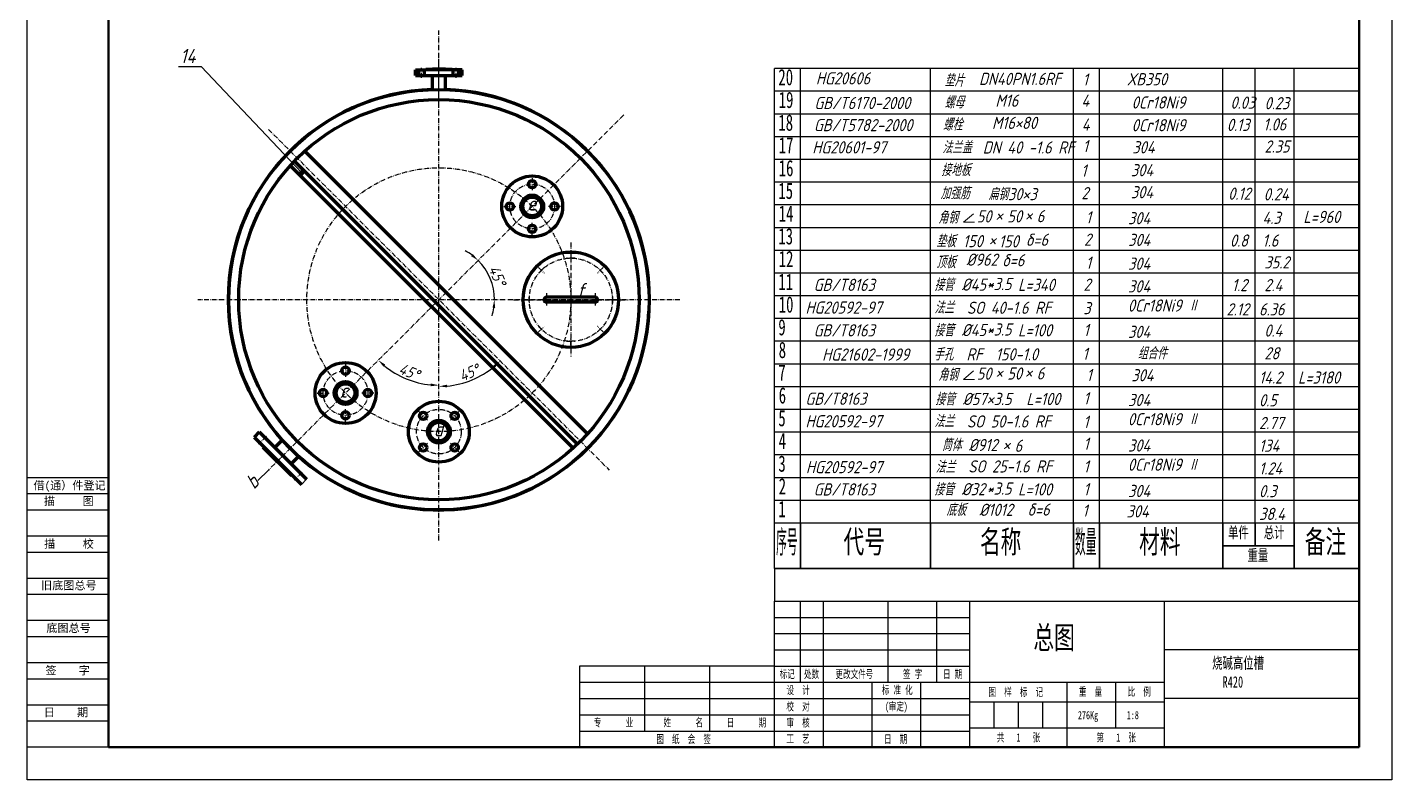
# Model space of a CAD drawing. Header units: millimetres. Extents: x -629 to 2731, y -937 to 3815.
# Drawn here: x -629 to 2731, y -937 to 917 of the extents above; entities that cross this region are included whole.
import ezdxf

# ---------------------------------------------------------------- set-up
doc = ezdxf.new("R2010")
doc.units = ezdxf.units.MM
doc.linetypes.add('ACAD_ISO10W100', pattern=[18.7, 12, -3, 0.7, -3])
doc.layers.add('标注', color=7, linetype='Continuous', lineweight=18)
doc.layers.add('粗实线', color=4, linetype='Continuous', lineweight=70)
doc.styles.add('GB', font='gbeitc.shx', dxfattribs={"bigfont": 'gbcbig.shx'})
doc.styles.get("Standard").update_dxf_attribs({"font": 'SIMFANG.TTF'})
doc.styles.add('TextStyle0', font='SIMFANG.TTF', dxfattribs={"width": 0.34603})
doc.styles.add('标准', font='SIMFANG.TTF', dxfattribs={"width": 0.667})
doc.dimstyles.new('GB$2', dxfattribs={"dimscale": 8, "dimtxt": 3.5, "dimasz": 2.5, "dimexe": 2.25, "dimexo": 2, "dimtad": 1, "dimdec": 0, "dimtxsty": 'GB', "dimcen": 2.5, "dimadec": 0, "dimazin": 0, "dimtfac": 1, "dimtdec": 0, "dimtmove": 0, "dimatfit": 3, "dimfxl": 0, "dimarcsym": 0})

# ---------------------------------------------------------------- blocks, each defined once
blk = doc.blocks.new('*D34')
at = {"color": 0, "lineweight": -2}
blk.add_arc((385, 245.4), 210.7, 230.4407, 264.5593, dxfattribs=at)
at = {"color": 0}
for points in [[(248.5, 80.5), (253, 85.5), (236, 96.4)], [(365.1, 39), (364.8, 32.3), (385, 34.7)]]:
    blk.add_solid(points, dxfattribs=at)
at = {"layer": 'Defpoints', "color": 0}
for p in [(385, 838.7), (385, 245.4), (279.6, 63), (-34.5, -174.1), (385, -347.8)]:
    blk.add_point(p, dxfattribs=at)
at = {"color": 0, "insert": (311.6, 68.3), "char_height": 28, "attachment_point": 5, "rotation": 337.5, "style": 'GB'}
blk.add_mtext('45°', dxfattribs=at)
blk = doc.blocks.new('*D35')
at = {"color": 0, "lineweight": -2}
for start, end in [(53.3841, 61.7683), (0, 45), (343.2317, 351.6159)]:
    blk.add_arc((385, 245.4), 136.8, start, end, dxfattribs=at)
at = {"color": 0}
for points in [[(468.7, 357.8), (464.4, 352.7), (481.7, 342.2)], [(517, 225.7), (523.6, 225.2), (521.7, 245.4)]]:
    blk.add_solid(points, dxfattribs=at)
at = {"layer": 'Defpoints', "color": 0}
for p in [(804.4, 664.9), (517.1, 280.8), (-208.3, 245.4), (978.2, 245.4), (-34.5, -174.1)]:
    blk.add_point(p, dxfattribs=at)
at = {"color": 0, "insert": (528.9, 305), "char_height": 28, "attachment_point": 5, "rotation": 292.5, "style": 'GB'}
blk.add_mtext('45°', dxfattribs=at)
blk = doc.blocks.new('*D48')
at = {"color": 0, "lineweight": -2}
blk.add_arc((385, 245.4), 213.6, 275.3674, 309.6326, dxfattribs=at)
at = {"color": 0}
for points in [[(518.9, 83.4), (523.4, 78.5), (536, 94.4)], [(405.1, 29.5), (404.8, 36.1), (385, 31.9)]]:
    blk.add_solid(points, dxfattribs=at)
at = {"layer": 'Defpoints', "color": 0}
for p in [(385, 838.7), (-34.5, 664.9), (440.2, 39.1), (804.4, -174.1), (385, -347.8)]:
    blk.add_point(p, dxfattribs=at)
at = {"color": 0, "insert": (459.4, 65.7), "char_height": 28, "attachment_point": 5, "rotation": 22.5, "style": 'GB'}
blk.add_mtext('45°', dxfattribs=at)

msp = doc.modelspace()

# ---------------------------------------------------------------- hatches: boundary and pattern name
msp.add_hatch(color=0).paths.add_polyline_path([(42.27, 558.03, 1), (52.27, 558.01, 1)])

# ---------------------------------------------------------------- linework, layer by layer
at = {"color": 0, "lineweight": -3}
for p, q in [((-628.62, -937.07), (-628.62, 3814.93)), ((2731.38, 3814.93), (2731.38, -937.07)), ((1211.38, 646.93), (1211.38, 814.93)), ((2651.38, 814.93), (1211.38, 814.93)), ((2651.38, 814.93), (1211.38, 814.93)), ((1275.38, 758.93), (1275.38, 814.93)), ((1595.38, 758.93), (1595.38, 814.93)), ((1947.38, 758.93), (1947.38, 814.93)), ((2011.38, 646.93), (2011.38, 814.93)), ((2315.38, -249.07), (2315.38, 814.93)), ((2395.38, -249.07), (2395.38, 814.93)), ((2491.38, -249.07), (2491.38, 814.93)), ((1211.38, 590.93), (1211.38, 758.93)), ((2651.38, 758.93), (1211.38, 758.93)), ((1275.38, 702.93), (1275.38, 758.93)), ((1595.38, 702.93), (1595.38, 758.93)), ((1947.38, 702.93), (1947.38, 758.93)), ((2651.38, 702.93), (1211.38, 702.93)), ((2651.38, 702.93), (1211.38, 702.93)), ((1275.38, 646.93), (1275.38, 702.93)), ((1595.38, 646.93), (1595.38, 702.93)), ((1947.38, 646.93), (1947.38, 702.93)), ((1211.38, 478.93), (1211.38, 646.93)), ((2651.38, 646.93), (1211.38, 646.93)), ((1275.38, 590.93), (1275.38, 646.93)), ((1275.38, 590.93), (1275.38, 646.93)), ((1595.38, 590.93), (1595.38, 646.93)), ((1595.38, 590.93), (1595.38, 646.93)), ((1947.38, 590.93), (1947.38, 646.93)), ((1947.38, 590.93), (1947.38, 646.93)), ((2011.38, 478.93), (2011.38, 646.93)), ((2011.38, 590.93), (2011.38, 646.93)), ((2651.38, 590.93), (1211.38, 590.93)), ((2651.38, 590.93), (1211.38, 590.93)), ((2651.38, 590.93), (1211.38, 590.93)), ((1275.38, 534.93), (1275.38, 590.93)), ((1595.38, 534.93), (1595.38, 590.93)), ((1947.38, 534.93), (1947.38, 590.93)), ((1211.38, 366.93), (1211.38, 534.93)), ((2651.38, 534.93), (1211.38, 534.93)), ((2651.38, 534.93), (1211.38, 534.93)), ((1275.38, 478.93), (1275.38, 534.93)), ((1595.38, 478.93), (1595.38, 534.93)), ((1947.38, 478.93), (1947.38, 534.93)), ((2651.38, 478.93), (1211.38, 478.93)), ((1275.38, 422.93), (1275.38, 478.93)), ((1595.38, 422.93), (1595.38, 478.93)), ((1947.38, 422.93), (1947.38, 478.93)), ((2011.38, 422.93), (2011.38, 478.93)), ((2651.38, 422.93), (1211.38, 422.93)), ((2651.38, 422.93), (1211.38, 422.93)), ((1275.38, 366.93), (1275.38, 422.93)), ((1595.38, 366.93), (1595.38, 422.93)), ((1947.38, 366.93), (1947.38, 422.93)), ((2011.38, 366.93), (2011.38, 422.93)), ((2651.38, 366.93), (1211.38, 366.93)), ((1211.38, 310.93), (1211.38, 366.93)), ((1275.38, 310.93), (1275.38, 366.93)), ((1595.38, 310.93), (1595.38, 366.93)), ((1947.38, 310.93), (1947.38, 366.93)), ((2011.38, 310.93), (2011.38, 366.93)), ((2651.38, 310.93), (1211.38, 310.93)), ((1211.38, 254.93), (1211.38, 310.93)), ((2651.38, 310.93), (1211.38, 310.93)), ((1275.38, 254.93), (1275.38, 310.93)), ((1595.38, 254.93), (1595.38, 310.93)), ((1947.38, 254.93), (1947.38, 310.93)), ((2011.38, 254.93), (2011.38, 310.93)), ((2651.38, 254.93), (1211.38, 254.93)), ((1211.38, 198.93), (1211.38, 254.93)), ((1275.38, 198.93), (1275.38, 254.93)), ((1595.38, 198.93), (1595.38, 254.93)), ((1947.38, 198.93), (1947.38, 254.93)), ((2011.38, 198.93), (2011.38, 254.93)), ((2651.38, 198.93), (1211.38, 198.93)), ((1211.38, 142.93), (1211.38, 198.93)), ((2651.38, 198.93), (1211.38, 198.93)), ((1275.38, 142.93), (1275.38, 198.93)), ((1595.38, 142.93), (1595.38, 198.93)), ((1947.38, 142.93), (1947.38, 198.93)), ((2011.38, 142.93), (2011.38, 198.93)), ((2651.38, 142.93), (1211.38, 142.93)), ((1211.38, 86.93), (1211.38, 142.93)), ((1275.38, 86.93), (1275.38, 142.93)), ((1595.38, 86.93), (1595.38, 142.93)), ((1947.38, 86.93), (1947.38, 142.93)), ((2011.38, 86.93), (2011.38, 142.93)), ((2651.38, 86.93), (1211.38, 86.93)), ((1211.38, 30.93), (1211.38, 86.93)), ((2651.38, 86.93), (1211.38, 86.93)), ((1275.38, 30.93), (1275.38, 86.93)), ((1595.38, 30.93), (1595.38, 86.93)), ((1947.38, 30.93), (1947.38, 86.93)), ((2011.38, 30.93), (2011.38, 86.93)), ((2651.38, 30.93), (1211.38, 30.93)), ((1211.38, -25.07), (1211.38, 30.93)), ((1275.38, -25.07), (1275.38, 30.93)), ((1595.38, -25.07), (1595.38, 30.93)), ((1947.38, -25.07), (1947.38, 30.93)), ((2011.38, -25.07), (2011.38, 30.93)), ((2651.38, -25.07), (1211.38, -25.07)), ((1211.38, -81.07), (1211.38, -25.07)), ((2651.38, -25.07), (1211.38, -25.07)), ((1275.38, -81.07), (1275.38, -25.07)), ((1595.38, -81.07), (1595.38, -25.07)), ((1947.38, -81.07), (1947.38, -25.07)), ((2011.38, -81.07), (2011.38, -25.07)), ((2651.38, -81.07), (1211.38, -81.07)), ((1211.38, -137.07), (1211.38, -81.07)), ((1275.38, -137.07), (1275.38, -81.07)), ((1595.38, -137.07), (1595.38, -81.07)), ((1947.38, -137.07), (1947.38, -81.07)), ((2011.38, -137.07), (2011.38, -81.07)), ((2651.38, -137.07), (1211.38, -137.07)), ((1211.38, -193.07), (1211.38, -137.07)), ((2651.38, -137.07), (1211.38, -137.07)), ((1275.38, -193.07), (1275.38, -137.07)), ((1595.38, -193.07), (1595.38, -137.07)), ((1947.38, -193.07), (1947.38, -137.07)), ((2011.38, -193.07), (2011.38, -137.07)), ((-428.62, -193.07), (-628.62, -193.07)), ((2651.38, -193.07), (1211.38, -193.07)), ((1211.38, -249.07), (1211.38, -193.07)), ((1275.38, -249.07), (1275.38, -193.07)), ((1595.38, -249.07), (1595.38, -193.07)), ((1947.38, -249.07), (1947.38, -193.07)), ((2011.38, -249.07), (2011.38, -193.07)), ((2651.38, -249.07), (2651.38, -193.07)), ((-428.62, -233.07), (-628.62, -233.07)), ((2651.38, -249.07), (1211.38, -249.07)), ((1211.38, -305.07), (1211.38, -249.07)), ((2651.38, -249.07), (1211.38, -249.07)), ((1275.38, -305.07), (1275.38, -249.07)), ((1595.38, -305.07), (1595.38, -249.07)), ((1947.38, -305.07), (1947.38, -249.07)), ((2011.38, -305.07), (2011.38, -249.07)), ((2315.38, -305.07), (2315.38, -249.07)), ((2395.38, -305.07), (2395.38, -249.07)), ((2491.38, -305.07), (2491.38, -249.07)), ((2651.38, -305.07), (2651.38, -249.07)), ((-428.62, -273.07), (-628.62, -273.07)), ((1211.38, -417.07), (1211.38, -305.07)), ((1275.38, -305.07), (1211.38, -305.07)), ((2651.38, -305.07), (1211.38, -305.07)), ((1275.38, -305.07), (1275.38, -417.07)), ((1275.38, -417.07), (1275.38, -305.07)), ((1595.38, -305.07), (1275.38, -305.07)), ((1595.38, -305.07), (1595.38, -417.07)), ((1595.38, -417.07), (1595.38, -305.07)), ((1947.38, -305.07), (1595.38, -305.07)), ((1947.38, -305.07), (1947.38, -417.07)), ((1947.38, -417.07), (1947.38, -305.07)), ((2011.38, -305.07), (1947.38, -305.07)), ((2011.38, -305.07), (2011.38, -417.07)), ((2011.38, -417.07), (2011.38, -305.07)), ((2315.38, -305.07), (2011.38, -305.07)), ((2315.38, -305.07), (2315.38, -417.07)), ((2315.38, -361.07), (2315.38, -305.07)), ((2395.38, -305.07), (2315.38, -305.07)), ((2395.38, -305.07), (2395.38, -361.07)), ((2395.38, -361.07), (2395.38, -305.07)), ((2491.38, -305.07), (2395.38, -305.07)), ((2491.38, -305.07), (2491.38, -361.07)), ((2491.38, -417.07), (2491.38, -305.07)), ((2651.38, -305.07), (2491.38, -305.07)), ((2651.38, -305.07), (2651.38, -417.07)), ((2651.38, -417.07), (2651.38, -305.07)), ((2651.38, -305.07), (2651.38, -417.07)), ((-428.62, -337.07), (-628.62, -337.07)), ((2315.38, -417.07), (2315.38, -361.07)), ((2491.38, -361.07), (2315.38, -361.07)), ((2315.38, -361.07), (2395.38, -361.07)), ((2395.38, -361.07), (2491.38, -361.07)), ((2491.38, -361.07), (2491.38, -417.07)), ((-428.62, -377.07), (-628.62, -377.07)), ((1211.38, -417.07), (1275.38, -417.07)), ((2651.38, -417.07), (1211.38, -417.07)), ((1211.38, -417.07), (1211.38, -497.07)), ((1275.38, -417.07), (1595.38, -417.07)), ((1595.38, -417.07), (1947.38, -417.07)), ((1947.38, -417.07), (2011.38, -417.07)), ((2011.38, -417.07), (2315.38, -417.07)), ((2315.38, -417.07), (2491.38, -417.07)), ((2491.38, -417.07), (2651.38, -417.07)), ((2651.38, -497.07), (2651.38, -417.07)), ((-428.62, -441.07), (-628.62, -441.07)), ((-428.62, -481.07), (-628.62, -481.07)), ((1211.38, -857.07), (1211.38, -497.07)), ((1211.38, -497.07), (2651.38, -497.07)), ((1211.38, -497.07), (2651.38, -497.07)), ((1275.38, -697.07), (1275.38, -497.07)), ((1331.38, -497.07), (1331.38, -857.07)), ((1491.38, -697.07), (1491.38, -497.07)), ((1611.38, -697.07), (1611.38, -497.07)), ((1691.38, -497.07), (1691.38, -857.07)), ((2171.38, -497.07), (2171.38, -857.07)), ((2651.38, -497.07), (2651.38, -857.07)), ((1211.38, -537.07), (1691.38, -537.07)), ((-428.62, -545.07), (-628.62, -545.07)), ((-428.62, -545.07), (-628.62, -545.07)), ((-428.62, -585.07), (-628.62, -585.07)), ((1211.38, -577.07), (1691.38, -577.07)), ((1211.38, -617.07), (1691.38, -617.07)), ((2651.38, -617.07), (2171.38, -617.07)), ((-428.62, -649.07), (-628.62, -649.07)), ((1211.38, -657.07), (731.38, -657.07)), ((731.38, -657.07), (731.38, -857.07)), ((891.38, -657.07), (891.38, -817.07)), ((1051.38, -657.07), (1051.38, -817.07)), ((1211.38, -657.07), (1691.38, -657.07)), ((-428.62, -689.07), (-628.62, -689.07)), ((731.38, -697.07), (1211.38, -697.07)), ((1211.38, -697.07), (2171.38, -697.07)), ((1451.38, -697.07), (1451.38, -857.07)), ((1571.38, -697.07), (1571.38, -857.07)), ((1931.38, -697.07), (1931.38, -857.07)), ((2051.38, -697.07), (2051.38, -809.07)), ((731.38, -737.07), (1211.38, -737.07)), ((1211.38, -737.07), (1691.38, -737.07)), ((2651.38, -737.07), (2171.38, -737.07)), ((-428.62, -753.07), (-628.62, -753.07)), ((1691.38, -745.07), (2171.38, -745.07)), ((1751.38, -745.07), (1751.38, -809.07)), ((1811.38, -745.07), (1811.38, -809.07)), ((1871.38, -745.07), (1871.38, -809.07)), ((-428.62, -793.07), (-628.62, -793.07)), ((731.38, -777.07), (1211.38, -777.07)), ((1211.38, -777.07), (1691.38, -777.07)), ((731.38, -817.07), (1211.38, -817.07)), ((1211.38, -817.07), (1451.38, -817.07)), ((1451.38, -817.07), (1691.38, -817.07)), ((1691.38, -809.07), (2171.38, -809.07)), ((-428.62, -857.07), (-628.62, -857.07)), ((2651.38, -857.07), (1211.38, -857.07)), ((2731.38, -937.07), (-628.62, -937.07))]:
    msp.add_line(p, q, dxfattribs=at)
at = {"color": 0, "lineweight": 50}
for p, q in [((-428.62, -857.07), (-428.62, 3734.93)), ((2651.38, 3734.93), (2651.38, -857.07)), ((2651.38, -857.07), (-428.62, -857.07))]:
    msp.add_line(p, q, dxfattribs=at)
at = {"color": 0, "linetype": 'ACAD_ISO10W100'}
for p, q in [((384.95, 729.43), (384.95, 908.65)), ((342.45, 792.43), (342.45, 816.43)), ((384.95, -347.82), (384.95, 838.68)), ((427.45, 792.43), (427.45, 816.43)), ((840.09, 700.57), (-34.54, -174.06)), ((-34.54, 664.92), (804.44, -174.06)), ((614.76, 545.24), (614.76, 515.24)), ((544.76, 475.24), (574.76, 475.24)), ((684.76, 475.24), (654.76, 475.24)), ((614.76, 405.24), (614.76, 435.24)), ((709.95, 386.43), (709.95, 104.43)), ((719.55, 347.93), (700.35, 347.93)), ((709.95, 357.53), (709.95, 338.33)), ((644.26, 324.69), (630.68, 311.12)), ((630.68, 324.69), (644.26, 311.12)), ((789.22, 311.12), (775.64, 324.69)), ((789.22, 324.69), (775.64, 311.12)), ((978.2, 245.43), (-208.3, 245.43)), ((568.95, 245.43), (850.95, 245.43)), ((597.85, 245.43), (617.05, 245.43)), ((607.45, 255.03), (607.45, 235.83)), ((649.95, 261.93), (649.95, 228.93)), ((769.95, 261.93), (769.95, 228.93)), ((822.05, 245.43), (802.85, 245.43)), ((812.45, 235.83), (812.45, 255.03)), ((630.68, 179.74), (644.26, 166.16)), ((630.68, 166.16), (644.26, 179.74)), ((775.64, 166.16), (789.22, 179.74)), ((789.22, 166.16), (775.64, 179.74)), ((700.35, 142.93), (719.55, 142.93)), ((709.95, 133.33), (709.95, 152.53)), ((155.14, 85.62), (155.14, 55.62)), ((85.14, 15.62), (115.14, 15.62)), ((225.14, 15.62), (195.14, 15.62)), ((155.14, -54.38), (155.14, -24.38)), ((335.45, -30.08), (356.67, -51.29)), ((434.45, -30.08), (413.23, -51.29)), ((-39.75, -90.88), (-59.54, -110.68)), ((5.16, -134.37), (-18.89, -158.41)), ((335.45, -129.07), (356.67, -107.86)), ((434.45, -129.07), (413.23, -107.86)), ((48.64, -179.27), (28.84, -199.07))]:
    msp.add_line(p, q, dxfattribs=at)
at = {"color": 0}
for p, q in [((-255.86, 819.92), (-200.5, 819.92)), ((-200.5, 819.92), (47.27, 558.02)), ((-34.54, -174.06), (-60.75, -200.27)), ((59.25, -196.95), (46.52, -209.68))]:
    msp.add_line(p, q, dxfattribs=at)
msp.add_circle((47.27, 558.02), 5, dxfattribs=at)
at = {"color": 0, "linetype": 'ACAD_ISO10W100'}
for centre, radius in [((384.95, 245.43), 325), ((614.76, 475.24), 55), ((709.95, 245.43), 102.5), ((155.14, 15.62), 55), ((384.95, -79.57), 55)]:
    msp.add_circle(centre, radius, dxfattribs=at)
at = {"color": 0, "lineweight": -3}
for p in [(891.38, -657.07), (1051.38, -657.07)]:
    msp.add_point(p, dxfattribs=at)
at = {"layer": '标注', "color": 0}
for p, q in [((1701.17, 457.42), (1677.05, 436.41)), ((1677.05, 436.41), (1703.84, 436.41)), ((1701.17, 70.18), (1677.05, 49.16)), ((1677.05, 49.16), (1703.84, 49.16))]:
    msp.add_line(p, q, dxfattribs=at)
at = {"layer": '粗实线', "color": 0}
for p, q in [((327.45, 797.43), (327.45, 811.43)), ((327.45, 811.43), (352.45, 811.43)), ((335.45, 797.43), (335.45, 811.43)), ((349.45, 797.43), (349.45, 811.43)), ((352.45, 811.43), (352.45, 813.43)), ((352.45, 813.43), (417.45, 813.43)), ((442.45, 811.43), (352.45, 811.43)), ((400.95, 813.43), (368.95, 813.43)), ((417.45, 813.43), (417.45, 811.43)), ((420.45, 797.43), (420.45, 811.43)), ((434.45, 797.43), (434.45, 811.43)), ((442.45, 797.43), (442.45, 811.43)), ((327.45, 797.43), (400.95, 797.43)), ((368.95, 763.18), (368.95, 797.43)), ((400.95, 763.18), (400.95, 797.43)), ((400.95, 797.43), (442.45, 797.43)), ((54.47, 611.26), (750.78, -85.05)), ((19.12, 575.9), (715.43, -120.41)), ((29.35, 586.89), (726.41, -110.18)), ((769.95, 251.43), (649.95, 251.43)), ((769.95, 239.43), (649.95, 239.43)), ((-57.42, -80.27), (-70.15, -93)), ((-70.15, -93), (46.52, -209.68)), ((-57.42, -80.27), (59.25, -196.95)), ((-19.24, -118.46), (-0.93, -100.15)), ((-46.82, -116.34), (-48.23, -117.75)), ((-48.23, -117.75), (21.77, -187.76)), ((21.07, -158.76), (39.38, -140.45)), ((21.77, -187.76), (23.19, -186.34))]:
    msp.add_line(p, q, dxfattribs=at)
for centre, radius in [((384.95, 245.43), 518), ((384.95, 245.43), 493), ((614.76, 475.24), 75), ((614.76, 530.24), 9), ((559.76, 475.24), 9), ((614.76, 475.24), 28), ((614.76, 475.24), 23), ((669.76, 475.24), 9), ((614.76, 420.24), 9), ((709.95, 245.43), 117.5), ((155.14, 15.62), 75), ((155.14, 70.62), 9), ((155.14, 15.62), 28), ((155.14, 15.62), 23), ((100.14, 15.62), 9), ((210.14, 15.62), 9), ((155.14, -39.38), 9), ((384.95, -79.57), 75), ((346.06, -40.68), 9), ((423.84, -40.68), 9), ((384.95, -79.57), 28), ((384.95, -79.57), 23), ((346.06, -118.47), 9), ((423.84, -118.47), 9)]:
    msp.add_circle(centre, radius, dxfattribs=at)
for centre, radius, start, end in [((384.95, 245.43), 518, 91.77004, 356.84603), ((384.95, 245.43), 518, 3.15397, 88.22996), ((649.95, 245.43), 6, 90, 270), ((769.95, 245.43), 6, 270, 90)]:
    msp.add_arc(centre, radius, start, end, dxfattribs=at)

# ---------------------------------------------------------------- texts
at = {"color": 0, "lineweight": -3, "style": '标准', "width": 0.667}
for s, height, p in [('20', 40, (1220.91, 773.73)), ('19', 40, (1221.78, 717.73)), ('18', 40, (1220.91, 661.73)), ('17', 40, (1221.78, 605.73)), ('16', 40, (1221.78, 549.73)), ('15', 40, (1220.91, 493.73)), ('14', 40, (1221.78, 437.73)), ('13', 40, (1220.91, 381.73)), ('12', 40, (1221.78, 325.73)), ('11', 40, (1220.91, 269.73)), ('10', 40, (1221.78, 213.73)), ('9', 40, (1220.91, 157.73)), ('8', 40, (1221.78, 101.73)), ('7', 40, (1220.91, 45.73)), ('6', 40, (1221.78, -10.27)), ('5', 40, (1220.91, -66.27)), ('4', 40, (1221.78, -122.27)), ('3', 40, (1220.91, -178.27)), ('2', 40, (1221.78, -234.27)), ('1', 40, (1220.91, -290.27)), ('标记', 20, (1224.11, -686.94)), ('处数', 20, (1284.11, -686.61)), ('更改文件', 20, (1361.69, -686.94)), ('号', 20, (1435.53, -686.94)), ('签 字', 20, (1527.73, -686.61)), ('日 期', 20, (1626.54, -686.94)), ('设  计', 20, (1240.97, -726.29)), ('标 准 化', 20, (1475.91, -725.83)), ('图  样  标  记', 20, (1738.42, -730.94)), ('重  量', 20, (1960.97, -730.07)), ('比  例', 20, (2080.97, -730.18)), ('校  对', 20, (1240.7, -766.77)), ('(', 20, (1483.48, -766.61)), ('审定', 20, (1492.71, -766.61)), (')', 20, (1529.63, -766.61)), ('276Kg', 20, (1958.57, -788.09)), ('1:8', 20, (2078.86, -787.95)), ('专      业', 20, (766.4, -805.96)), ('姓      名', 20, (938.14, -805.73)), ('日      期', 20, (1093.61, -806.29)), ('审  核', 20, (1240.97, -806.61)), ('图  纸  会  签', 20, (920.42, -846.94)), ('工  艺', 20, (1240.7, -846.01)), ('日  期', 20, (1480.97, -846.94)), ('共   1   张', 20, (1758.69, -842.94)), ('第   1  张', 20, (2004.26, -842.94))]:
    msp.add_text(s, height=height, dxfattribs=at).set_placement(p)
at = {"color": 0, "lineweight": -3, "char_height": 20, "width": 4976.64, "attachment_point": 5}
for s, insert in [('\\f仿宋_GB2312|b0|i0|c134|p49;借(通）件登记', (-524.49, -214.86)), ('\\f仿宋_GB2312|b0|i0|c134|p49;描     图', (-526.25, -251.83)), ('\\f仿宋_GB2312|b0|i0|c134|p49;描     校', (-525.93, -357.14)), ('\\f仿宋_GB2312|b0|i0|c134|p49;旧底图总号', (-526.22, -459.5)), ('\\f仿宋_GB2312|b0|i0|c134|p49;底图总号', (-526.94, -564.45)), ('签    字', (-529.34, -669.01)), ('日    期', (-533.3, -772.25))]:
    msp.add_mtext(s, dxfattribs=dict(at, insert=insert))
at = {"color": 0, "lineweight": -3, "attachment_point": 1}
for s, insert, char_height, style in [('\\fFangSong_GB2312|b0|i0|p34;序号', (1215.38, -322.71), 56, 'TextStyle0'), ('\\fFangSong_GB2312|b0|i0|p34;代号', (1381.41, -322.71), 56, '标准'), ('\\fFangSong_GB2312|b0|i0|p34;名称', (1717.41, -322.71), 56, '标准'), ('\\fFangSong_GB2312|b0|i0|p34;数量', (1951.38, -322.71), 56, 'TextStyle0'), ('\\fFangSong_GB2312|b0|i0|p34;材料', (2109.41, -322.71), 56, '标准'), ('\\fFangSong_GB2312|b0|i0|p34;单件', (2328.4, -313.89), 28, '标准'), ('\\fFangSong_GB2312|b0|i0|p34;总计', (2416.4, -313.89), 28, '标准'), ('\\fFangSong_GB2312|b0|i0|p34;备注', (2517.41, -322.71), 56, '标准'), ('\\fFangSong_GB2312|b0|i0|p34;重量', (2376.4, -369.89), 28, '标准'), ('{\\fFangSong_GB2312|b0|i0|c134|p34;总}图', (1849.02, -558.71), 56, '标准')]:
    msp.add_mtext(s, dxfattribs=dict(at, insert=insert, char_height=char_height, style=style))
at = {"color": 0, "insert": (2289.3, -635.4), "char_height": 28, "attachment_point": 1, "style": '标准'}
msp.add_mtext('{\\fFangSong_GB2312|b0|i0|c134|p34;烧碱高位槽\\P  R420}', dxfattribs=at)
at = {"layer": '标注', "color": 0, "style": 'GB'}
for s, p in [('HG20606', (1313.46, 775.83)), ('垫片', (1630, 770.61)), ('DN40PN1.6RF', (1715.08, 774.52)), ('1', (1970.42, 772.89)), ('XB350', (2079.2, 773.64)), ('GB/T6170-2000', (1309.62, 715.01)), ('螺母', (1630.11, 716.67)), ('M16', (1755.45, 720.93)), ('4', (1967.27, 720.88)), ('0Cr18Ni9', (2091.11, 716.34)), ('0.03', (2334.27, 715.95)), ('0.23', (2418.33, 714.6)), ('GB/T5782-2000', (1308.53, 660.59)), ('螺栓', (1626.15, 662.15)), ('M16×80', (1747.09, 666.11)), ('4', (1968.13, 661.93)), ('0Cr18Ni9', (2091.11, 660.34)), ('0.13', (2325.29, 661.22)), ('1.06', (2415.11, 662.34)), ('法兰盖', (1624.51, 605.73)), ('1', (1970.68, 608.79)), ('HG20601-97', (1304.54, 605.77)), ('DN 40 -1.6 RF', (1724.28, 605.49)), ('304', (2092.62, 606)), ('2.35', (2418.15, 607.88)), ('接地板', (1621.72, 550.17)), ('1', (1966.73, 548.63)), ('304', (2089.07, 549.56)), ('加强筋', (1619.92, 492.94)), ('扁钢30×3', (1738.32, 490.57)), ('2', (1967.13, 493.07)), ('304', (2089, 495.35)), ('0.12', (2328.62, 491.69)), ('0.24', (2416.11, 490.16)), ('角钢', (1614.72, 433)), ('50', (1709.46, 435.68)), ('×', (1755.49, 438.4)), ('50', (1784.66, 435.83)), ('×', (1828.03, 438.83)), ('6', (1857.21, 436.26)), ('1', (1978.26, 433.56)), ('304', (2081.88, 431.32)), ('4.3', (2413.06, 432.22)), ('L=960', (2513.76, 434.5)), ('垫板', (1609.61, 374.75)), ('150', (1675.47, 374.74)), ('150', (1763.97, 374.28)), ('2', (1973.85, 378.58)), ('304', (2082.35, 377.83)), ('0.8', (2333.06, 376.22)), ('1.6', (2413.06, 376.22)), ('×', (1738.94, 377.74)), ('顶板', (1609.56, 323.01)), ('1', (1978.26, 321.56)), ('304', (2081.88, 319.32)), ('35.2', (2417.76, 322.5)), ('GB/T8163', (1307.85, 267.03)), ('接管', (1604.57, 267.26)), ('%%C45', (1672.35, 267.66)), ('L=340', (1811.24, 267.16)), ('2', (1972.37, 267.59)), ('304', (2081.88, 263.32)), ('1.2', (2337.76, 266.5)), ('2.4', (2417.76, 266.5)), ('HG20592-97', (1287.83, 211.15)), ('法兰', (1604.98, 211.1)), ('SO 40-1.6 RF', (1685.28, 210.6)), ('3', (1971.93, 209.71)), ('0Cr18Ni9 Ⅱ', (2081.69, 216.09)), ('2.12', (2324.62, 206.77)), ('6.36', (2404.62, 206.77)), ('GB/T8163', (1307.85, 155.03)), ('接管', (1604.57, 155.26)), ('%%C45', (1672.35, 155.66)), ('L=100', (1811.24, 155.16)), ('1', (1972.37, 155.59)), ('304', (2081.88, 151.32)), ('0.4', (2417.76, 154.5)), ('HG21602-1999', (1328.83, 95.4)), ('手孔  RF  150-1.0', (1603.51, 95.89)), ('1', (1969.85, 97.21)), ('组合件', (2105.64, 98.58)), ('28', (2417.76, 98.5)), ('角钢', (1614.72, 45.75)), ('50', (1709.46, 48.43)), ('×', (1755.49, 51.16)), ('50', (1784.66, 48.59)), ('×', (1828.03, 51.59)), ('6', (1857.21, 49.02)), ('1', (1979.69, 44.97)), ('304', (2090.06, 44.37)), ('14.2', (2404.62, 38.77)), ('L=3180', (2500.62, 38.77)), ('GB/T8163', (1287.4, -13.53)), ('接管', (1607.17, -14.42)), ('%%C57×3.5', (1674.96, -14.02)), ('L=100', (1831.53, -14.06)), ('1', (1972.37, -12.41)), ('304', (2081.88, -16.68)), ('0.5', (2404.62, -17.23)), ('HG20592-97', (1287.83, -68.85)), ('法兰', (1604.98, -68.9)), ('SO 50-1.6 RF', (1685.28, -69.4)), ('1', (1971.93, -70.29)), ('0Cr18Ni9 Ⅱ', (2081.69, -63.91)), ('2.77', (2404.62, -73.23)), ('筒体', (1623.55, -127.26)), ('%%C912', (1689.47, -127.58)), ('6', (1802.72, -129.33)), ('1', (1972.37, -124.41)), ('304', (2081.88, -128.68)), ('134', (2404.62, -129.23)), ('×', (1773.54, -126.75)), ('HG20592-97', (1288.91, -181.98)), ('法兰', (1607.88, -181.57)), ('SO 25-1.6 RF', (1688.56, -180.24)), ('1', (1972.37, -180.41)), ('0Cr18Ni9 Ⅱ', (2081.69, -175.91)), ('1.24', (2404.62, -185.23)), ('GB/T8163', (1307.85, -236.97)), ('接管', (1604.57, -236.74)), ('%%C32', (1672.35, -236.34)), ('L=100', (1811.24, -236.84)), ('1', (1972.37, -236.41)), ('304', (2081.88, -240.68)), ('0.3', (2404.62, -241.23)), ('底板', (1634.69, -287.09)), ('%%C1012', (1715.72, -287.09)), ('1', (1969.56, -289.12)), ('304', (2078.38, -290.85)), ('38.4', (2404.62, -297.23))]:
    msp.add_text(s, height=30, dxfattribs=at).set_placement(p)
for s, insert, char_height, width, attachment_point in [('14', (-214.43, 863.41), 35, 48.0002, 3), ('e', (624.61, 500.15), 35, 48.0002, 3), ('δ=6', (1830.47, 408.22), 30, 1.0443, 1), ('%%C962', (1683.91, 359.13), 30, 1.0443, 1), ('δ=6', (1772.19, 357.73), 30, 1.2532, 1), ('f', (744.3, 286.61), 35, 48.0002, 3), ('*3.5', (1733.57, 299.16), 30, 1.2532, 1), ('*3.5', (1733.57, 187.16), 30, 1.2532, 1), ('c', (159.78, 39.33), 35, 48.0002, 3), ('d', (394.79, -56.19), 35, 48.0002, 3), ('*3.5', (1733.57, -204.84), 30, 1.2532, 1), ('δ=6', (1834.55, -256.5), 30, 1.2532, 1)]:
    msp.add_mtext(s, dxfattribs=dict(at, insert=insert, char_height=char_height, width=width, attachment_point=attachment_point))
at = {"layer": '标注', "color": 0, "insert": (-95.06, -198.35), "char_height": 35, "width": 48.0002, "attachment_point": 1, "rotation": 45, "style": 'GB'}
msp.add_mtext('b', dxfattribs=at)

# ---------------------------------------------------------------- dimensions: what is measured, and where the dimension line sits
at = {"color": 0}
for base, line1, line2, picture, middle in [((279.6, 62.96), ((384.95, 245.43), (-34.54, -174.06)), ((384.95, -347.82), (384.95, 838.68)), '*D34', (311.59, 68.32)), ((440.23, 39.13), ((-34.54, 664.92), (804.44, -174.06)), ((384.95, -347.82), (384.95, 838.68)), '*D48', (459.41, 65.66)), ((517.09, 280.83), ((-208.3, 245.43), (978.2, 245.43)), ((804.44, 664.92), (-34.54, -174.06)), '*D35', (528.89, 305.05))]:
    dim = msp.add_angular_dim_2l(base=base, line1=line1, line2=line2, dimstyle='GB$2', dxfattribs=at)
    dim.commit()
    dim.dimension.update_dxf_attribs({"geometry": picture, "text_midpoint": middle})

doc.saveas('drawing.dxf')
